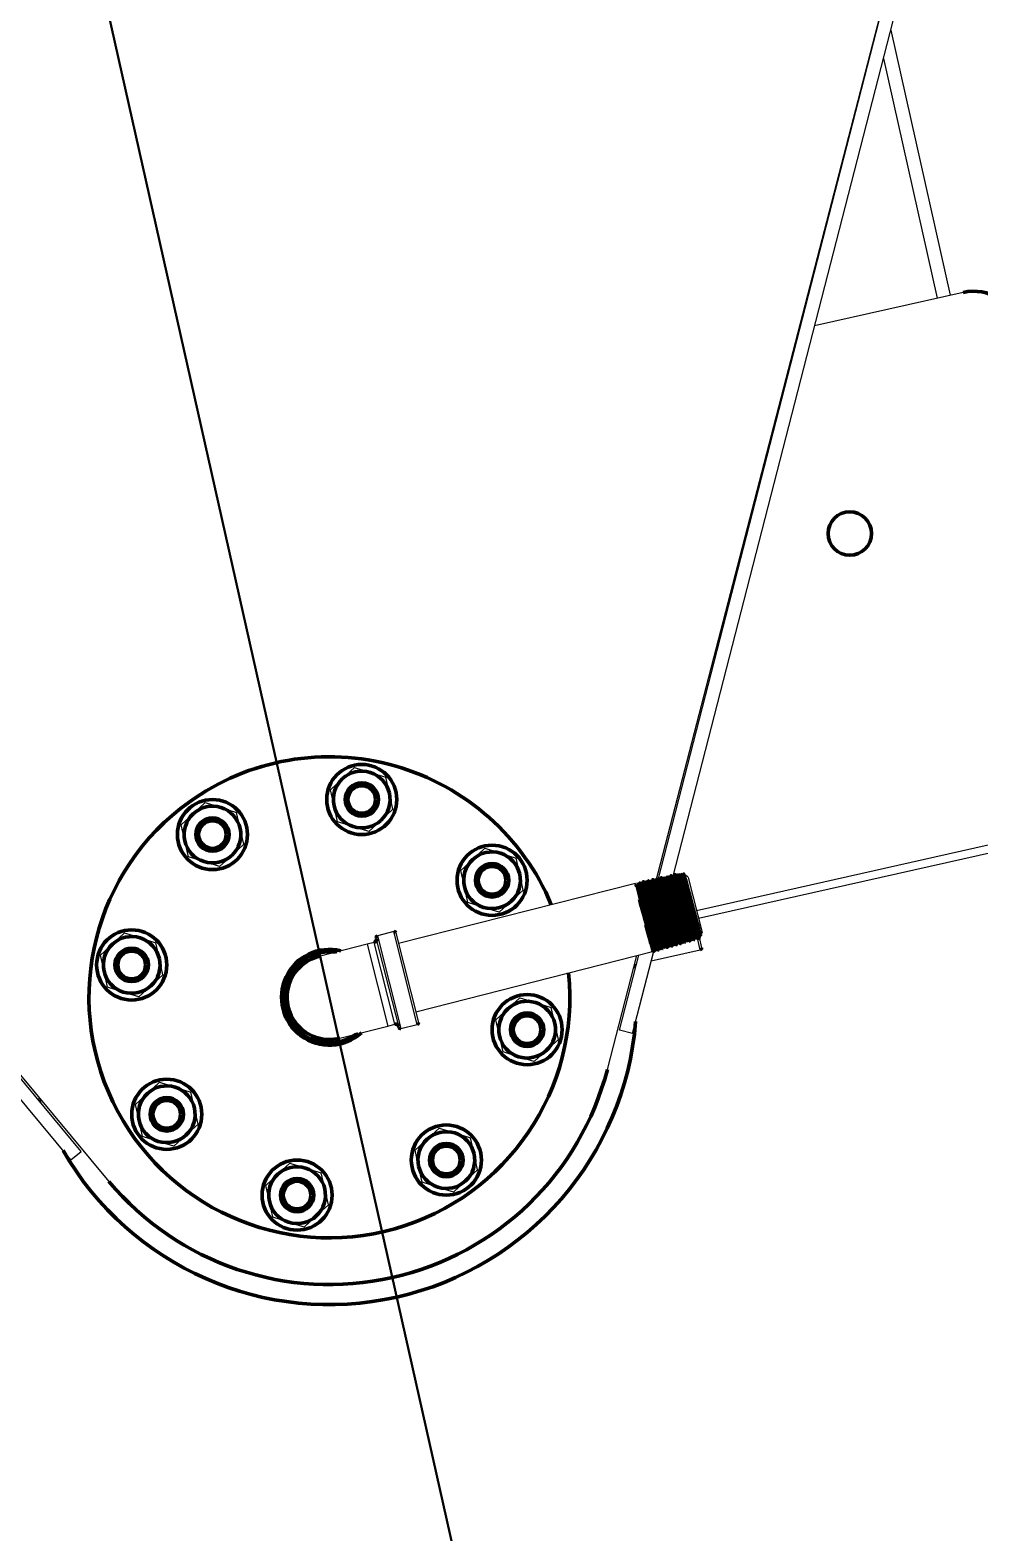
# Model space of a CAD drawing. Header units: inches. Extents: x 0 to 4731, y 0 to 1632.
# Drawn here: x 370.23 to 387.99, y 887.77 to 915.87 of the extents above; entities that cross this region are included whole.
import ezdxf

# ---------------------------------------------------------------- set-up
doc = ezdxf.new("R2010")
doc.units = ezdxf.units.IN
doc.header["$LTSCALE"] = 48
doc.header["$MEASUREMENT"] = 0
doc.linetypes.add('CENTER', pattern=[2, 1.25, -0.25, 0.25, -0.25])
for name, color, linetype, lineweight in [('AM_0', 7, 'Continuous', 50), ('AM_7', 142, 'CENTER', 25), ('Equipment-AM_5', 92, 'Continuous', 25), ('Process-AM_7', 142, 'CENTER', 25)]:
    doc.layers.add(name, color=color, linetype=linetype, lineweight=lineweight)
doc.styles.get("Standard").update_dxf_attribs({"font": 'ROMANS.SHX', "width": 0.7})
doc.dimstyles.new('METSOPOWER_ANSI$2', dxfattribs={"dimtxt": 0.12, "dimasz": 0.12, "dimexe": 0.1, "dimexo": 0.05, "dimgap": 0.06, "dimtad": 1, "dimzin": 12, "dimdsep": 46, "dimlunit": 3, "dimtxsty": 'Standard', "dimcen": 0, "dimclrd": 256, "dimclre": 256, "dimclrt": 140, "dimadec": 0, "dimazin": 2, "dimtp": 0.1, "dimtm": 0.1, "dimtfac": 0.71, "dimtmove": 0, "dimatfit": 3, "dimfxl": 1, "dimtzin": 7, "dimlwd": -1, "dimlwe": -1, "dimarcsym": 1})

# ---------------------------------------------------------------- blocks, each defined once
blk = doc.blocks.new('*D607')
at = {"layer": 'Defpoints', "color": 0, "transparency": 16777216}
for p in [(344.104, 1497.026), (370.467, 921.643), (344.104, 902.08), (381.347, 873.235), (358.464, 844.435)]:
    blk.add_point(p, dxfattribs=at)
at = {"layer": 'Equipment-AM_5', "linetype": 'ByBlock', "transparency": 16777216}
for p, q in [((344.104, 899.68), (344.104, 839.106)), ((381.873, 870.893), (387.924, 843.97))]:
    blk.add_line(p, q, dxfattribs=at)
blk.add_arc((344.104, 1038.938), 195.032, 271.69221, 280.97482, dxfattribs=at)
at = {"layer": 'Equipment-AM_5', "transparency": 16777216}
for points in [[(381.037, 848.413), (381.431, 846.533), (386.872, 848.653)], [(349.878, 843.031), (349.849, 844.951), (344.104, 843.906)]]:
    blk.add_solid(points, dxfattribs=at)
at = {"layer": 'Equipment-AM_5', "color": 140, "transparency": 16777216, "insert": (364.984, 850.821), "char_height": 5.76, "attachment_point": 5, "rotation": 6.3335, "bg_fill": 3, "box_fill_scale": 1.25, "bg_fill_color": 256, "bg_fill_true_color": 13158600, "bg_fill_transparency": 0}
blk.add_mtext('12.7°', dxfattribs=at)

msp = doc.modelspace()

# ---------------------------------------------------------------- linework, layer by layer
at = {"layer": 'AM_0', "lineweight": 18}
for p, q in [((381.945269, 899.930346), (387.261864, 920.452018)), ((381.990042, 899.968571), (387.22639, 920.314185)), ((382.258943, 900.010354), (387.4685, 920.251874)), ((386.339219, 915.864097), (387.454244, 910.90303)), ((386.202434, 915.332624), (387.210329, 910.848209)), ((355.7968, 913.380083), (371.706785, 894.323903)), ((370.995037, 894.726405), (355.695677, 913.110769)), ((371.1872, 894.886322), (355.88784, 913.270686)), ((387.698159, 910.957851), (384.915538, 910.332443)), ((384.641541, 910.270861), (384.623137, 910.266724)), ((376.077988, 901.860016), (376.303412, 902.067791)), ((376.303412, 902.067791), (376.596064, 901.976456)), ((375.852563, 901.65224), (376.077988, 901.860016)), ((376.596064, 901.976456), (376.888715, 901.88512)), ((376.955942, 901.586009), (376.888715, 901.88512)), ((375.91979, 901.353129), (375.852563, 901.65224)), ((377.023169, 901.286898), (376.955942, 901.586009)), ((373.058437, 900.996131), (373.283861, 901.203907)), ((373.283861, 901.203907), (373.509286, 901.411683)), ((373.509286, 901.411683), (373.801937, 901.320347)), ((373.801937, 901.320347), (374.094589, 901.229012)), ((374.161815, 900.9299), (374.094589, 901.229012)), ((375.987017, 901.054017), (375.91979, 901.353129)), ((377.023169, 901.286898), (376.797744, 901.079122)), ((382.704133, 899.393778), (390.785826, 901.21018)), ((373.125663, 900.69702), (373.058437, 900.996131)), ((374.229042, 900.630789), (374.161815, 900.9299)), ((376.279668, 900.962682), (375.987017, 901.054017)), ((376.572319, 900.871346), (376.279668, 900.962682)), ((376.797744, 901.079122), (376.572319, 900.871346)), ((390.820359, 901.056533), (382.742817, 899.241064)), ((373.19289, 900.397909), (373.125663, 900.69702)), ((374.229042, 900.630789), (374.003618, 900.423013)), ((373.485542, 900.306573), (373.19289, 900.397909)), ((374.003618, 900.423013), (373.778193, 900.215237)), ((378.517673, 900.348209), (378.743097, 900.555984)), ((378.743097, 900.555984), (379.035748, 900.464649)), ((379.035748, 900.464649), (379.3284, 900.373313)), ((379.395627, 900.074202), (379.3284, 900.373313)), ((373.778193, 900.215237), (373.485542, 900.306573)), ((378.292248, 900.140433), (378.517673, 900.348209)), ((378.359475, 899.841322), (378.292248, 900.140433)), ((379.462853, 899.775091), (379.395627, 900.074202)), ((382.395398, 900.081912), (382.386171, 900.079878)), ((382.38655, 900.078158), (382.389122, 900.075229)), ((382.544762, 900.022932), (382.464419, 900.074252)), ((381.560828, 899.897942), (377.125418, 898.774407)), ((378.426702, 899.54221), (378.359475, 899.841322)), ((381.650936, 899.542221), (381.560828, 899.897942)), ((381.603742, 899.848554), (381.593461, 899.84595)), ((381.621324, 899.909775), (381.621258, 899.911141)), ((381.630772, 899.91336), (381.621515, 899.91132)), ((381.63112, 899.913229), (381.631028, 899.912198)), ((381.688696, 899.867264), (381.678428, 899.864663)), ((381.715722, 899.932087), (381.70651, 899.930056)), ((381.773661, 899.885992), (381.763394, 899.883391)), ((381.800719, 899.950823), (381.791459, 899.948782)), ((381.79185, 899.947011), (381.794448, 899.943982)), ((381.858607, 899.904734), (381.848349, 899.902135)), ((381.885684, 899.969552), (381.876406, 899.967507)), ((381.876702, 899.966166), (381.876841, 899.967305)), ((381.943578, 899.923459), (381.933305, 899.920856)), ((381.970604, 899.988272), (381.961392, 899.986241)), ((381.970933, 899.98816), (381.970837, 899.987213)), ((382.028534, 899.942173), (382.018274, 899.939574)), ((382.055555, 900.006998), (382.046291, 900.004956)), ((382.113497, 899.960913), (382.103235, 899.958313)), ((382.140559, 900.025736), (382.131312, 900.023698)), ((382.131816, 900.021411), (382.132801, 900.02198)), ((382.198443, 899.979648), (382.188185, 899.977049)), ((382.216025, 900.040926), (382.21597, 900.042241)), ((382.225515, 900.044464), (382.216227, 900.042416)), ((382.283412, 899.998362), (382.27315, 899.995762)), ((382.310447, 900.063186), (382.301221, 900.061152)), ((382.368368, 900.017088), (382.358116, 900.014491)), ((382.45333, 900.035833), (382.443069, 900.033234)), ((382.544762, 900.022932), (382.548126, 900.009651)), ((382.548126, 900.009651), (382.808514, 898.981712)), ((378.719353, 899.450875), (378.426702, 899.54221)), ((379.237429, 899.567315), (379.012004, 899.359539)), ((379.462853, 899.775091), (379.237429, 899.567315)), ((381.650936, 899.542221), (381.758515, 899.117528)), ((379.012004, 899.359539), (378.719353, 899.450875)), ((371.772054, 898.764222), (371.997479, 898.971998)), ((371.997479, 898.971998), (372.29013, 898.880662)), ((377.037894, 898.997753), (376.732539, 898.920403)), ((377.477683, 897.261589), (377.037894, 898.997753)), ((377.074342, 898.976038), (377.499398, 897.298037)), ((381.883733, 898.623204), (381.758515, 899.117528)), ((382.782138, 898.934133), (382.808514, 898.981712)), ((371.54663, 898.556446), (371.772054, 898.764222)), ((372.29013, 898.880662), (372.582782, 898.789327)), ((372.650008, 898.490215), (372.582782, 898.789327)), ((376.539294, 898.763136), (375.638685, 898.535002)), ((376.671077, 898.796518), (376.539294, 898.763136)), ((376.539294, 898.763136), (376.927516, 897.230542)), ((377.0593, 897.263924), (376.671077, 898.796518)), ((377.135879, 897.205954), (376.710824, 898.883955)), ((376.732539, 898.920403), (376.952433, 898.052321)), ((381.929228, 898.696391), (381.939494, 898.698992)), ((382.012855, 898.720381), (382.023123, 898.722982)), ((382.064464, 898.684372), (382.068814, 898.676575)), ((382.068895, 898.676291), (382.078053, 898.678917)), ((382.096489, 898.744349), (382.106756, 898.746949)), ((382.152587, 898.700286), (382.161632, 898.70288)), ((382.161966, 898.703301), (382.162742, 898.706043)), ((382.18012, 898.768316), (382.190386, 898.770916)), ((382.235862, 898.724284), (382.235914, 898.725152)), ((382.236172, 898.724251), (382.245298, 898.726867)), ((382.245599, 898.727317), (382.246375, 898.730058)), ((382.263742, 898.792308), (382.274004, 898.794907)), ((382.317129, 898.752055), (382.31927, 898.750212)), ((382.319836, 898.748238), (382.328951, 898.750851)), ((382.329262, 898.751391), (382.330038, 898.754132)), ((382.347373, 898.816287), (382.357639, 898.818887)), ((382.403456, 898.772212), (382.412567, 898.774824)), ((382.41291, 898.77541), (382.413686, 898.778151)), ((382.431005, 898.840248), (382.441272, 898.842848)), ((382.487074, 898.796186), (382.49615, 898.798788)), ((382.496504, 898.799283), (382.49728, 898.802024)), ((382.514639, 898.864232), (382.524891, 898.866829)), ((382.569393, 898.821321), (382.570111, 898.822325)), ((382.570729, 898.82017), (382.579815, 898.822775)), ((382.598259, 898.88822), (382.60852, 898.890819)), ((382.649933, 898.851958), (382.654221, 898.844406)), ((382.6543, 898.844131), (382.663464, 898.846758)), ((382.681895, 898.912188), (382.692153, 898.914787)), ((382.775893, 898.656325), (382.72637, 898.876667)), ((382.73799, 898.868125), (382.747033, 898.870718)), ((382.754414, 898.894402), (382.79953, 898.693667)), ((382.765518, 898.936154), (382.776055, 898.938823)), ((371.613857, 898.257335), (371.54663, 898.556446)), ((372.717235, 898.191104), (372.650008, 898.490215)), ((377.448322, 897.499668), (381.883733, 898.623204)), ((381.036016, 896.420696), (381.587162, 898.548079)), ((381.264976, 897.151354), (381.627051, 898.558184)), ((381.507086, 897.089042), (381.903383, 898.628838)), ((381.543442, 898.379325), (381.583325, 898.388289)), ((381.857322, 898.449871), (382.775893, 898.656325)), ((381.90167, 898.628347), (381.910789, 898.630961)), ((381.983976, 898.653524), (381.98469, 898.65455)), ((381.985326, 898.652331), (381.994431, 898.654942)), ((371.681083, 897.958224), (371.613857, 898.257335)), ((372.717235, 898.191104), (372.491811, 897.983328)), ((381.558832, 898.29312), (381.550121, 898.380826)), ((371.973735, 897.866888), (371.681083, 897.958224)), ((372.266386, 897.775553), (371.973735, 897.866888)), ((372.491811, 897.983328), (372.266386, 897.775553)), ((376.952433, 898.052321), (377.172327, 897.184239)), ((378.948357, 897.346306), (379.173781, 897.554082)), ((379.173781, 897.554082), (379.399206, 897.761858)), ((379.399206, 897.761858), (379.691857, 897.670522)), ((379.691857, 897.670522), (379.984509, 897.579187)), ((380.051735, 897.280076), (379.984509, 897.579187)), ((376.927516, 897.230542), (377.0593, 897.263924)), ((377.172327, 897.184239), (377.477683, 897.261589)), ((379.015583, 897.047195), (378.948357, 897.346306)), ((380.118962, 896.980964), (380.051735, 897.280076)), ((376.026907, 897.002408), (376.927516, 897.230542)), ((379.08281, 896.748084), (379.015583, 897.047195)), ((380.118962, 896.980964), (379.893538, 896.773188)), ((381.507086, 897.089042), (381.264976, 897.151354)), ((379.375462, 896.656748), (379.08281, 896.748084)), ((379.893538, 896.773188), (379.668113, 896.565413)), ((379.668113, 896.565413), (379.375462, 896.656748)), ((372.428163, 895.970096), (372.653588, 896.177871)), ((372.653588, 896.177871), (372.946239, 896.086536)), ((370.370187, 895.868079), (370.410071, 895.877043)), ((370.403392, 895.875542), (370.433047, 895.792543)), ((372.202738, 895.76232), (372.428163, 895.970096)), ((372.946239, 896.086536), (373.23889, 895.9952)), ((373.306117, 895.696089), (373.23889, 895.9952)), ((372.269965, 895.463208), (372.202738, 895.76232)), ((373.373344, 895.396978), (373.306117, 895.696089)), ((372.337192, 895.164097), (372.269965, 895.463208)), ((373.373344, 895.396978), (373.147919, 895.189202)), ((377.661974, 895.114397), (377.887399, 895.322173)), ((377.887399, 895.322173), (378.18005, 895.230838)), ((372.629843, 895.072762), (372.337192, 895.164097)), ((372.922495, 894.981426), (372.629843, 895.072762)), ((373.147919, 895.189202), (372.922495, 894.981426)), ((377.43655, 894.906622), (377.661974, 895.114397)), ((378.18005, 895.230838), (378.472702, 895.139502)), ((378.539928, 894.840391), (378.472702, 895.139502)), ((370.995037, 894.726405), (371.1872, 894.886322)), ((377.503777, 894.60751), (377.43655, 894.906622)), ((378.607155, 894.541279), (378.539928, 894.840391)), ((374.642423, 894.250513), (374.867848, 894.458289)), ((374.867848, 894.458289), (375.093272, 894.666064)), ((375.093272, 894.666064), (375.385924, 894.574729)), ((375.385924, 894.574729), (375.678575, 894.483393)), ((375.745802, 894.184282), (375.678575, 894.483393)), ((377.571003, 894.308399), (377.503777, 894.60751)), ((378.607155, 894.541279), (378.381731, 894.333504)), ((374.70965, 893.951402), (374.642423, 894.250513)), ((375.813029, 893.885171), (375.745802, 894.184282)), ((377.863655, 894.217064), (377.571003, 894.308399)), ((378.156306, 894.125728), (377.863655, 894.217064)), ((378.381731, 894.333504), (378.156306, 894.125728)), ((374.776877, 893.65229), (374.70965, 893.951402)), ((375.069528, 893.560955), (374.776877, 893.65229)), ((375.587604, 893.677395), (375.36218, 893.469619)), ((375.813029, 893.885171), (375.587604, 893.677395)), ((375.36218, 893.469619), (375.069528, 893.560955))]:
    msp.add_line(p, q, dxfattribs=at)
at = {"layer": 'AM_0', "flags": 128}
for points in [[(382.385708, 900.079243), (382.376817, 900.047834), (382.368093, 900.017018)], [(382.389122, 900.075229), (382.397095, 900.05344), (382.409424, 900.014449)], [(382.746973, 898.870707), (382.746394, 898.871038), (382.742193, 898.879723), (382.724863, 898.932307), (382.709383, 898.984054), (382.689844, 899.051544), (382.667822, 899.129111), (382.642621, 899.218956), (382.616285, 899.313544), (382.588003, 899.415561), (382.56007, 899.516449), (382.531635, 899.619072), (382.505003, 899.714821), (382.479364, 899.806413), (382.456784, 899.88616), (382.436575, 899.956321), (382.420344, 900.011001), (382.407588, 900.051745), (382.399286, 900.075116), (382.396523, 900.079578)], [(382.443404, 900.032889), (382.420636, 900.056275), (382.397866, 900.079662)], [(382.39897, 900.075598), (382.403849, 900.066329), (382.420167, 900.016041), (382.445095, 899.931765), (382.477286, 899.818817), (382.514927, 899.684351), (382.555875, 899.536833), (382.59778, 899.385534), (382.63823, 899.239982), (382.674906, 899.109325), (382.705732, 899.001767), (382.728413, 898.925938), (382.742823, 898.882763), (382.748317, 898.874787), (382.748317, 898.874787)], [(382.463644, 900.073184), (382.461808, 900.066696), (382.452916, 900.035289)], [(382.781658, 898.934601), (382.781729, 898.934094), (382.779633, 898.936348), (382.773664, 898.954015), (382.763632, 898.987591), (382.750253, 899.034518), (382.733164, 899.095949), (382.713637, 899.167149), (382.69117, 899.249806), (382.667463, 899.337512), (382.641919, 899.432311), (382.61649, 899.52682), (382.590541, 899.623214), (382.566067, 899.713956), (382.542458, 899.801107), (382.521539, 899.87782), (382.502782, 899.945812), (382.487646, 899.999699), (382.475736, 900.040659), (382.467985, 900.065395), (382.464167, 900.074403), (382.464245, 900.073014)], [(381.593941, 899.845457), (381.571174, 899.868841), (381.568564, 899.871522)], [(381.594728, 899.842331), (381.598619, 899.835493), (381.611485, 899.797264), (381.630997, 899.732799), (381.656341, 899.645309), (381.6864, 899.539208), (381.719839, 899.41976), (381.755151, 899.29292), (381.790735, 899.165007), (381.824979, 899.042382), (381.856336, 898.931156), (381.88341, 898.836838), (381.905002, 898.764161), (381.920197, 898.716735), (381.928401, 898.696908), (381.928608, 898.698841)], [(381.621085, 899.910723), (381.612196, 899.879315), (381.603468, 899.848485)], [(381.604142, 899.846972), (381.609156, 899.838162), (381.622022, 899.799933), (381.641534, 899.735469), (381.666878, 899.647978), (381.696936, 899.541877), (381.730376, 899.422429), (381.765688, 899.295589), (381.801272, 899.167676), (381.835516, 899.045051), (381.866873, 898.933825), (381.893946, 898.839507), (381.915538, 898.76683), (381.930734, 898.719404), (381.938938, 898.699577), (381.938966, 898.699836)], [(381.62172, 899.910391), (381.625426, 899.904372), (381.634276, 899.879115)], [(381.993809, 898.65711), (381.992776, 898.656661), (381.985967, 898.673899), (381.974992, 898.707848), (381.959477, 898.759464), (381.940648, 898.824412), (381.917913, 898.904535), (381.893098, 898.993109), (381.865446, 899.092651), (381.837189, 899.194809), (381.807476, 899.302488), (381.778709, 899.406652), (381.750028, 899.510264), (381.723744, 899.604625), (381.699071, 899.692418), (381.677981, 899.766267), (381.659843, 899.82827), (381.646075, 899.873206), (381.636262, 899.902349), (381.631512, 899.9124)], [(381.678762, 899.86432), (381.655994, 899.887705), (381.633226, 899.911092)], [(381.634276, 899.879115), (381.647617, 899.836134), (381.665121, 899.776716)], [(381.634299, 899.907103), (381.636601, 899.904489), (381.648906, 899.868475), (381.668578, 899.803378), (381.694803, 899.71241), (381.726421, 899.600151), (381.762015, 899.472199), (381.799975, 899.334903), (381.838567, 899.195116), (381.876033, 899.059773), (381.910662, 898.935628), (381.940897, 898.828832), (381.96539, 898.744702), (381.98307, 898.687467), (381.993227, 898.659931), (381.994561, 898.662036)], [(381.679662, 899.860759), (381.68192, 899.858379), (381.693421, 899.825539), (381.71165, 899.766134), (381.735866, 899.683099), (381.765008, 899.580619), (381.797779, 899.463806), (381.832712, 899.338463), (381.868221, 899.210848), (381.9027, 899.087295), (381.934587, 898.973974), (381.96246, 898.876502), (381.985088, 898.799734), (382.001493, 898.747533), (382.011027, 898.722457), (382.011983, 898.723829)], [(381.706085, 899.929573), (381.697196, 899.898167), (381.688428, 899.867196)], [(381.689473, 899.864193), (381.692456, 899.861048), (381.703957, 899.828208), (381.722187, 899.768803), (381.746403, 899.685768), (381.775544, 899.583288), (381.808316, 899.466475), (381.843249, 899.341132), (381.878757, 899.213517), (381.913237, 899.089964), (381.945124, 898.976643), (381.972997, 898.879171), (381.995625, 898.802403), (382.01203, 898.750202), (382.021564, 898.725126), (382.022053, 898.725828)], [(381.706958, 899.92802), (381.707422, 899.929263), (381.713596, 899.914574)], [(381.713596, 899.914574), (381.724367, 899.881735), (381.739486, 899.831732)], [(382.077534, 898.680725), (382.075088, 898.68332), (382.067407, 898.704322), (382.055068, 898.743338), (382.039088, 898.797103), (382.018895, 898.867126), (381.996164, 898.947544), (381.970129, 899.040624), (381.942958, 899.138574), (381.913755, 899.24416), (381.884954, 899.348542), (381.855615, 899.454667), (381.828182, 899.553649), (381.801754, 899.64828), (381.778533, 899.730634), (381.757738, 899.803028), (381.741099, 899.859397), (381.728025, 899.901316), (381.719597, 899.925267), (381.716887, 899.929615)], [(381.763848, 899.882925), (381.741082, 899.906308), (381.718315, 899.929693)], [(381.719164, 899.926332), (381.720093, 899.92662), (381.730901, 899.896514), (381.749162, 899.836987), (381.774126, 899.750998), (381.804707, 899.642832), (381.839531, 899.517919), (381.877028, 899.382452), (381.915488, 899.243186), (381.953157, 899.107039), (381.988319, 898.980792), (382.019382, 898.870728), (382.044965, 898.782292), (382.063942, 898.719939), (382.07553, 898.686755), (382.078464, 898.684917)], [(381.739486, 899.831732), (381.758574, 899.76606), (381.781137, 899.686672)], [(381.764605, 899.879939), (381.765489, 899.880206), (381.775619, 899.852774), (381.792555, 899.798478), (381.815611, 899.720022), (381.843796, 899.621319), (381.875853, 899.507327), (381.91035, 899.383703), (381.945725, 899.256613), (381.980378, 899.132376), (382.01274, 899.01718), (382.041359, 898.916763), (382.064976, 898.836094), (382.082559, 898.77924), (382.093397, 898.749018), (382.095625, 898.747764)], [(381.791044, 899.948286), (381.782155, 899.916882), (381.773391, 899.885924)], [(381.774561, 899.882433), (381.776025, 899.882875), (381.786156, 899.855443), (381.803092, 899.801147), (381.826148, 899.722691), (381.854332, 899.623988), (381.88639, 899.509997), (381.920887, 899.386373), (381.956262, 899.259283), (381.990915, 899.135045), (382.023277, 899.019849), (382.051896, 898.919432), (382.075512, 898.838763), (382.093096, 898.781909), (382.103934, 898.751687), (382.105488, 898.750812)], [(381.794448, 899.943982), (381.80259, 899.921523), (381.81522, 899.881346)], [(382.161601, 898.702989), (382.157292, 898.710699), (382.1483, 898.7366), (382.135327, 898.778399), (382.117979, 898.837287), (382.097603, 898.90831), (382.073592, 898.993495), (382.047856, 899.085684), (382.019631, 899.187504), (381.991181, 899.290409), (381.961663, 899.397326), (381.933456, 899.499282), (381.905715, 899.599176), (381.880678, 899.688623), (381.857586, 899.770161), (381.838291, 899.836942), (381.822195, 899.890856), (381.81057, 899.927366), (381.80303, 899.947498), (381.801778, 899.948383)], [(381.848692, 899.901783), (381.825923, 899.925169), (381.803153, 899.948557)], [(381.803742, 899.946338), (381.803879, 899.947588), (381.814885, 899.918271), (381.835332, 899.851685), (381.864141, 899.752088), (381.899722, 899.625753), (381.940064, 899.480629), (381.982845, 899.325872), (382.025603, 899.171207), (382.065875, 899.026355), (382.10135, 898.900444), (382.130024, 898.801377), (382.150323, 898.735378), (382.16118, 898.706649), (382.161553, 898.710728)], [(381.81522, 899.881346), (381.832033, 899.824655), (381.852601, 899.75314)], [(381.848977, 899.898494), (381.849327, 899.900969), (381.859668, 899.874276), (381.878626, 899.813566), (381.905216, 899.722728), (381.937987, 899.607491), (381.975101, 899.475108), (382.014441, 899.333937), (382.053758, 899.192856), (382.090806, 899.060734), (382.123473, 898.945902), (382.149935, 898.855573), (382.168751, 898.795424), (382.178951, 898.76929), (382.179249, 898.771753)], [(381.875944, 899.966832), (381.867055, 899.935428), (381.858347, 899.904668)], [(381.859513, 899.901159), (381.859863, 899.903638), (381.870205, 899.876945), (381.889163, 899.816235), (381.915753, 899.725397), (381.948524, 899.61016), (381.985638, 899.477777), (382.024977, 899.336606), (382.064295, 899.195525), (382.101342, 899.063403), (382.13401, 898.948571), (382.160471, 898.858242), (382.179288, 898.798093), (382.189488, 898.771959), (382.189617, 898.773024)], [(381.876841, 899.967305), (381.882319, 899.955363), (381.892381, 899.925324)], [(382.24487, 898.728358), (382.244645, 898.727148), (382.239044, 898.739609), (382.229259, 898.768871), (382.21494, 898.815756), (382.197222, 898.876327), (382.175536, 898.952299), (382.151629, 899.037298), (382.12476, 899.133738), (382.097105, 899.233527), (382.067822, 899.339503), (382.039284, 899.442772), (382.010629, 899.546272), (381.984174, 899.641314), (381.959122, 899.7306), (381.937481, 899.806629), (381.918599, 899.871561), (381.903963, 899.919932), (381.893126, 899.95311), (381.886896, 899.968292), (381.886411, 899.967655)], [(381.933747, 899.920402), (381.910981, 899.943785), (381.888215, 899.96717)], [(381.888465, 899.965867), (381.888506, 899.966809), (381.898909, 899.93987), (381.918762, 899.875629), (381.947024, 899.778189), (381.982132, 899.653726), (382.022102, 899.510067), (382.064645, 899.356251), (382.107306, 899.201968), (382.147632, 899.056905), (382.183311, 898.930189), (382.212317, 898.82981), (382.233058, 898.762064), (382.244451, 898.73122), (382.24515, 898.73489)], [(381.892381, 899.925324), (381.906798, 899.878093), (381.925212, 899.815081)], [(381.925212, 899.815081), (381.947149, 899.738165), (381.972029, 899.64963)], [(381.933801, 899.917794), (381.933965, 899.920144), (381.943754, 899.895631), (381.962164, 899.837085), (381.988246, 899.748252), (382.020573, 899.634769), (382.057334, 899.503776), (382.096442, 899.36352), (382.135657, 899.222844), (382.17274, 899.090583), (382.205582, 898.975064), (382.232337, 898.883575), (382.251551, 898.821857), (382.262237, 898.793804), (382.26277, 898.796145)], [(381.960898, 899.98556), (381.952008, 899.954152), (381.943299, 899.923388)], [(381.944338, 899.920458), (381.944502, 899.922813), (381.954291, 899.8983), (381.972701, 899.839754), (381.998783, 899.750921), (382.031109, 899.637438), (382.067871, 899.506445), (382.106979, 899.36619), (382.146194, 899.225513), (382.183277, 899.093252), (382.216119, 898.977733), (382.242874, 898.886244), (382.262087, 898.824526), (382.272773, 898.796473), (382.273045, 898.797663)], [(381.961881, 899.98402), (381.963574, 899.983182), (381.971014, 899.963491)], [(381.971014, 899.963491), (381.982938, 899.926102), (381.999061, 899.872136)], [(382.328305, 898.753106), (382.327265, 898.752593), (382.32076, 898.768945), (382.309637, 898.803165), (382.294806, 898.852391), (382.275732, 898.917998), (382.253993, 898.994497), (382.228855, 899.084042), (382.202406, 899.179136), (382.173775, 899.282465), (382.145347, 899.385377), (382.116191, 899.490778), (382.088737, 899.589843), (382.062083, 899.685366), (382.03845, 899.769346), (382.017046, 899.844148), (381.99965, 899.903504), (381.98565, 899.949075), (381.976206, 899.977038), (381.971333, 899.987317)], [(382.018659, 899.939179), (381.99589, 899.962565), (381.97312, 899.985952)], [(381.973163, 899.985907), (381.982976, 899.961301), (382.002232, 899.899417), (382.029942, 899.804157), (382.064575, 899.681569), (382.10417, 899.539391), (382.146465, 899.386554), (382.189022, 899.232681), (382.22939, 899.087451), (382.26526, 898.95998), (382.294596, 898.858303), (382.315772, 898.788836), (382.327686, 898.755934), (382.328809, 898.758983)], [(381.999061, 899.872136), (382.018976, 899.803202), (382.042162, 899.721351)], [(382.01859, 899.937169), (382.018632, 899.939206), (382.02788, 899.91683), (382.045739, 899.860458), (382.071308, 899.77365), (382.10319, 899.661923), (382.139596, 899.532333), (382.178463, 899.393028), (382.217569, 899.252782), (382.254677, 899.120423), (382.287681, 899.004263), (382.314727, 898.911626), (382.334331, 898.848365), (382.34549, 898.818447), (382.346322, 898.820439)], [(382.045895, 900.004401), (382.037005, 899.972993), (382.02826, 899.942104)], [(382.029127, 899.939832), (382.029169, 899.941875), (382.038416, 899.919499), (382.056276, 899.863127), (382.081845, 899.776319), (382.113727, 899.664592), (382.150133, 899.535002), (382.189, 899.395697), (382.228106, 899.255451), (382.265213, 899.123092), (382.298218, 899.006932), (382.325264, 898.914295), (382.344868, 898.851034), (382.356026, 898.821116), (382.356452, 898.822135)], [(382.046321, 900.002712), (382.046358, 900.004961), (382.051149, 899.99573)], [(382.051149, 899.99573), (382.060508, 899.968467), (382.074226, 899.923997)], [(382.412085, 898.776505), (382.409742, 898.77889), (382.401962, 898.800009), (382.39016, 898.83718), (382.373979, 898.891463), (382.354666, 898.95829), (382.331646, 899.039566), (382.306743, 899.128462), (382.27922, 899.227513), (382.251281, 899.3284), (382.222098, 899.433999), (382.194019, 899.535442), (382.166209, 899.635618), (382.140904, 899.726114), (382.117345, 899.809502), (382.097417, 899.878778), (382.080509, 899.935902), (382.067955, 899.976071), (382.05935, 900.000413), (382.056688, 900.004697)], [(382.103623, 899.957915), (382.080857, 899.981298), (382.05809, 900.004682)], [(382.058446, 900.00345), (382.067078, 899.982594), (382.085745, 899.923033), (382.112897, 899.829978), (382.147048, 899.70929), (382.186265, 899.568604), (382.228304, 899.416777), (382.270749, 899.263349), (382.311152, 899.11798), (382.3472, 898.989807), (382.376853, 898.886875), (382.398465, 898.815692), (382.410894, 898.780757), (382.412497, 898.782845)], [(382.074226, 899.923997), (382.091965, 899.863648), (382.113271, 899.78922)], [(382.103326, 899.95816), (382.112037, 899.937903), (382.129354, 899.883672), (382.154405, 899.798909), (382.185837, 899.688959), (382.221885, 899.560783), (382.260504, 899.422456), (382.299493, 899.282673), (382.336619, 899.150242), (382.369773, 899.033489), (382.397099, 898.939747), (382.417093, 898.874947), (382.428718, 898.843189), (382.429903, 898.844603)], [(382.130878, 900.02321), (382.121988, 899.991804), (382.113223, 899.960843)], [(382.113271, 899.78922), (382.137584, 899.702924), (382.164254, 899.60732)], [(382.113886, 899.959375), (382.113863, 899.96083), (382.122574, 899.940572), (382.139891, 899.886341), (382.164942, 899.801578), (382.196374, 899.691628), (382.232422, 899.563452), (382.271041, 899.425125), (382.31003, 899.285342), (382.347156, 899.152911), (382.38031, 899.036158), (382.407636, 898.942416), (382.42763, 898.877616), (382.439254, 898.845858), (382.439958, 898.846698)], [(382.132801, 900.02198), (382.139548, 900.005028), (382.15077, 899.970408)], [(382.496067, 898.799077), (382.491801, 898.806586), (382.483192, 898.831209), (382.470067, 898.873375), (382.453467, 898.929541), (382.432847, 899.001298), (382.409872, 899.082624), (382.383821, 899.175829), (382.356807, 899.273092), (382.328002, 899.377178), (382.299742, 899.479353), (382.27117, 899.582522), (382.244599, 899.678026), (382.219225, 899.768577), (382.197087, 899.846573), (382.177515, 899.914225), (382.162057, 899.965844), (382.150239, 900.002892), (382.142955, 900.022239), (382.141702, 900.023156)], [(382.1886, 899.976623), (382.16583, 900.00001), (382.143059, 900.0234)], [(382.143604, 900.021346), (382.151212, 900.003758), (382.169295, 899.946504), (382.195893, 899.855636), (382.229555, 899.73688), (382.268387, 899.597712), (382.310165, 899.446917), (382.352487, 899.293974), (382.392918, 899.148496), (382.429136, 899.01965), (382.459092, 898.915522), (382.48113, 898.842656), (382.494074, 898.805686), (382.496148, 898.806498)], [(382.15077, 899.970408), (382.166205, 899.919161), (382.185463, 899.852816)], [(382.185463, 899.852816), (382.208046, 899.773348), (382.233356, 899.683116)], [(382.189071, 899.974726), (382.196225, 899.958855), (382.213004, 899.906749), (382.237541, 899.824015), (382.268515, 899.715871), (382.3042, 899.58913), (382.342567, 899.451801), (382.381428, 899.312518), (382.418565, 899.180042), (382.451863, 899.062724), (382.479455, 898.967931), (382.499831, 898.901626), (382.511921, 898.868027), (382.513524, 898.868639)], [(382.215796, 900.041839), (382.206907, 900.010435), (382.198172, 899.979579)], [(382.198621, 899.978944), (382.19859, 899.979654), (382.206762, 899.961524), (382.223541, 899.909418), (382.248078, 899.826684), (382.279052, 899.71854), (382.314736, 899.5918), (382.353103, 899.45447), (382.391965, 899.315187), (382.429102, 899.182711), (382.4624, 899.065393), (382.489992, 898.970601), (382.510367, 898.904295), (382.522458, 898.870696), (382.523551, 898.871114)], [(382.216426, 900.041514), (382.220084, 900.035683), (382.228746, 900.011171)], [(382.579369, 898.82433), (382.579137, 898.823071), (382.57379, 898.834847), (382.563873, 898.864312), (382.550191, 898.908998), (382.532245, 898.970155), (382.511516, 899.042663), (382.487301, 899.128564), (382.46161, 899.220667), (382.433594, 899.32157), (382.405584, 899.422827), (382.376665, 899.527296), (382.349244, 899.626229), (382.322422, 899.722417), (382.298432, 899.807805), (382.276473, 899.884797), (382.258371, 899.946941), (382.243493, 899.995979), (382.233072, 900.027798), (382.226696, 900.043274), (382.226221, 900.042703)], [(382.273505, 899.995397), (382.250738, 900.018781), (382.227971, 900.042166)], [(382.228595, 900.039655), (382.235385, 900.024771), (382.252879, 899.969841), (382.278925, 899.881149), (382.312098, 899.764324), (382.350537, 899.626711), (382.392047, 899.476974), (382.434237, 899.324549), (382.474684, 899.179008), (382.511067, 899.04951), (382.541319, 898.944216), (382.563767, 898.869729), (382.577222, 898.830745), (382.579843, 898.830084)], [(382.228746, 900.011171), (382.241768, 899.969447), (382.258833, 899.911763)], [(382.258833, 899.911763), (382.279505, 899.839837), (382.303244, 899.755806)], [(382.274121, 899.992933), (382.280449, 899.979668), (382.296686, 899.929701), (382.320712, 899.848984), (382.351229, 899.742643), (382.386541, 899.617373), (382.424649, 899.481063), (382.463377, 899.342311), (382.500515, 899.209833), (382.53395, 899.09197), (382.561801, 898.996156), (382.582544, 898.928402), (382.595095, 898.892983), (382.597163, 898.892549)], [(382.300725, 900.060437), (382.291834, 900.02903), (382.283132, 899.998291)], [(382.28349, 899.998051), (382.290985, 899.982337), (382.307222, 899.93237), (382.331249, 899.851653), (382.361766, 899.745312), (382.397078, 899.620042), (382.435186, 899.483732), (382.473913, 899.34498), (382.511051, 899.212502), (382.544487, 899.094639), (382.572338, 898.998825), (382.59308, 898.931071), (382.605632, 898.895652), (382.607143, 898.895335)], [(382.301656, 900.059175), (382.302128, 900.060387), (382.30819, 900.04614)], [(382.30819, 900.04614), (382.318716, 900.014269), (382.333463, 899.965733)], [(382.662865, 898.848848), (382.661883, 898.848303), (382.655298, 898.864707), (382.644661, 898.897279), (382.629648, 898.94695), (382.611409, 899.009536), (382.589401, 899.086822), (382.565359, 899.172313), (382.538576, 899.268447), (382.511189, 899.36715), (382.482391, 899.471233), (382.454493, 899.571959), (382.426669, 899.672193), (382.401152, 899.76352), (382.377182, 899.848535), (382.356674, 899.920096), (382.339005, 899.980233), (382.325567, 900.023886), (382.315936, 900.052285), (382.310836, 900.06303), (382.310714, 900.061975)], [(382.358561, 900.014034), (382.33579, 900.037421), (382.31302, 900.060809)], [(382.313759, 900.057629), (382.3196, 900.045618), (382.336502, 899.993026), (382.361992, 899.90653), (382.394676, 899.791633), (382.432717, 899.655589), (382.47395, 899.506948), (382.516002, 899.355068), (382.556454, 899.209508), (382.59299, 899.079404), (382.623534, 898.972958), (382.646385, 898.89688), (382.660335, 898.855941), (382.663656, 898.853522)], [(382.333463, 899.965733), (382.352064, 899.901983), (382.374039, 899.824917)], [(382.359382, 900.010769), (382.36471, 900.000329), (382.380403, 899.952512), (382.403914, 899.873827), (382.433975, 899.769287), (382.468912, 899.645498), (382.506753, 899.510244), (382.54534, 899.372047), (382.582468, 899.239607), (382.616031, 899.121242), (382.644137, 899.024419), (382.665239, 898.955246), (382.678238, 898.918062), (382.680842, 898.91635)], [(382.368674, 900.015877), (382.375247, 900.002998), (382.39094, 899.955181), (382.414451, 899.876496), (382.444512, 899.771956), (382.479449, 899.648167), (382.51729, 899.512913), (382.555877, 899.374716), (382.593005, 899.242276), (382.626568, 899.123911), (382.654674, 899.027088), (382.675776, 898.957915), (382.688775, 898.920731), (382.690624, 898.919515)], [(382.374039, 899.824917), (382.398807, 899.736823), (382.425706, 899.640315)], [(382.409424, 900.014449), (382.425815, 899.959427), (382.445851, 899.890013)], [(382.444296, 900.029348), (382.449004, 900.020865), (382.46416, 899.975164), (382.487151, 899.898534), (382.516752, 899.795812), (382.551312, 899.673511), (382.588879, 899.539337), (382.627317, 899.401726), (382.664429, 899.269351), (382.698107, 899.150533), (382.726459, 899.05274), (382.747918, 898.982155), (382.761357, 898.943236), (382.764531, 898.940055)], [(382.445851, 899.890013), (382.469009, 899.808273), (382.494675, 899.716633)], [(382.453843, 900.0338), (382.459541, 900.023534), (382.474697, 899.977833), (382.497688, 899.901203), (382.527288, 899.798481), (382.561848, 899.676181), (382.599416, 899.542006), (382.637854, 899.404395), (382.674966, 899.27202), (382.708643, 899.153203), (382.736995, 899.055409), (382.758455, 898.984824), (382.771893, 898.945905), (382.775066, 898.942726)], [(381.636959, 899.597398), (381.678395, 899.448479), (381.723001, 899.287043), (381.761661, 899.146985), (381.798857, 899.012709), (381.832893, 898.890906), (381.862243, 898.787603), (381.885593, 898.707983), (381.901944, 898.655998), (381.910643, 898.634218), (381.910928, 898.637849)], [(381.910309, 898.632637), (381.910062, 898.631323), (381.904525, 898.643761), (381.894307, 898.674503), (381.880157, 898.720948), (381.861646, 898.784423), (381.840222, 898.859589), (381.815244, 898.948589), (381.792008, 899.032053), (381.766973, 899.122465), (381.741713, 899.213967), (381.71561, 899.308556), (381.686906, 899.412551), (381.658451, 899.51519), (381.650936, 899.542221)], [(381.665121, 899.776716), (381.68634, 899.702631), (381.710717, 899.616082)], [(381.710717, 899.616082), (381.737601, 899.519635), (381.766267, 899.41615)], [(381.781137, 899.686672), (381.806577, 899.595926), (381.834211, 899.496514)], [(381.852601, 899.75314), (381.876386, 899.668928), (381.902754, 899.574518)], [(381.902754, 899.574518), (381.931023, 899.47266), (381.960349, 899.366515)], [(381.972029, 899.64963), (381.999186, 899.552101), (382.02789, 899.44847)], [(382.042162, 899.721351), (382.068005, 899.629013), (382.095811, 899.528926)], [(382.095811, 899.528926), (382.124829, 899.424055), (382.154271, 899.317507)], [(382.164254, 899.60732), (382.192587, 899.505212), (382.221748, 899.399715)], [(382.233356, 899.683116), (382.260714, 899.584797), (382.289383, 899.481304)], [(382.303244, 899.755806), (382.329417, 899.662165), (382.357321, 899.561691)], [(382.357321, 899.561691), (382.386202, 899.45736), (382.415277, 899.352262)], [(382.425706, 899.640315), (382.45403, 899.538239), (382.482959, 899.433662)], [(382.494675, 899.716633), (382.522161, 899.61781), (382.550725, 899.514732)], [(382.550725, 899.514732), (382.579592, 899.410453), (382.607982, 899.30806)], [(381.834211, 899.496514), (381.863295, 899.391382), (381.89304, 899.283642)], [(382.02789, 899.44847), (382.057362, 899.341806), (382.086802, 899.235268)], [(382.086802, 899.235268), (382.115411, 899.132009), (382.142416, 899.035086)], [(382.154271, 899.317507), (382.18334, 899.212435), (382.211246, 899.111951)], [(382.221748, 899.399715), (382.251015, 899.293864), (382.279569, 899.190821)], [(382.289383, 899.481304), (382.318585, 899.375702), (382.34753, 899.271119)], [(382.34753, 899.271119), (382.375433, 899.170651), (382.40154, 899.077271)], [(382.415277, 899.352262), (382.443759, 899.249509), (382.470875, 899.152141)], [(382.482959, 899.433662), (382.511763, 899.329637), (382.539642, 899.229258)], [(382.539642, 899.229258), (382.565846, 899.135498), (382.589669, 899.051132)], [(382.607982, 899.30806), (382.635127, 899.210585), (382.660294, 899.120913)], [(381.882931, 898.994324), (381.908631, 898.902551), (381.931486, 898.82201)], [(382.072936, 898.960785), (382.096062, 898.87917), (382.115848, 898.810746)], [(382.142416, 899.035086), (382.167089, 898.947367), (382.188772, 898.871452)], [(382.211246, 899.111951), (382.237237, 899.019029), (382.260616, 898.93642)], [(382.279569, 899.190821), (382.30664, 899.093637), (382.331497, 899.00519)], [(382.331497, 899.00519), (382.353478, 898.928099), (382.372004, 898.864647)], [(382.40154, 899.077271), (382.42515, 898.993745), (382.445639, 898.922545)], [(382.470875, 899.152141), (382.495898, 899.063043), (382.518157, 898.984852)], [(382.518157, 898.984852), (382.537067, 898.919885), (382.552138, 898.870069)], [(382.589669, 899.051132), (382.61048, 898.978659), (382.627735, 898.920227)], [(382.660294, 899.120913), (382.682813, 899.0417), (382.702087, 898.975292)], [(382.702087, 898.975292), (382.717619, 898.92366), (382.72902, 898.888336)], [(381.859264, 898.758533), (381.876527, 898.700067), (381.889584, 898.658202)], [(381.911878, 898.634219), (381.920766, 898.665626), (381.929656, 898.697031)], [(381.931486, 898.82201), (381.950891, 898.755086), (381.966344, 898.703765)], [(381.939075, 898.699422), (381.961841, 898.67604), (381.984607, 898.652655)], [(381.966344, 898.703765), (381.977459, 898.669571), (381.983976, 898.653524)], [(381.995476, 898.658098), (382.004364, 898.689501), (382.013124, 898.720449)], [(382.002669, 898.889588), (382.024035, 898.814926), (382.041737, 898.754724)], [(382.022654, 898.723463), (382.045423, 898.700079), (382.068192, 898.676693)], [(382.041737, 898.754724), (382.055324, 898.710771), (382.064464, 898.684372)], [(382.079156, 898.682219), (382.088045, 898.713626), (382.096761, 898.744418)], [(382.106363, 898.747353), (382.129133, 898.723967), (382.151904, 898.700579)], [(382.115848, 898.810746), (382.131778, 898.757541), (382.143453, 898.721135)], [(382.143453, 898.721135), (382.150597, 898.702613), (382.151932, 898.70257)], [(382.162736, 898.706023), (382.171624, 898.737428), (382.180386, 898.768383)], [(382.188772, 898.871452), (382.206895, 898.809589), (382.220994, 898.763613)], [(382.190073, 898.771238), (382.212842, 898.747852), (382.235612, 898.724465)], [(382.220994, 898.763613), (382.230722, 898.734892), (382.235862, 898.724284)], [(382.246417, 898.730211), (382.255307, 898.761618), (382.264014, 898.792377)], [(382.260616, 898.93642), (382.280762, 898.86657), (382.297152, 898.811552)], [(382.273655, 898.795266), (382.296422, 898.771883), (382.319189, 898.748499)], [(382.297152, 898.811552), (382.309371, 898.772997), (382.317129, 898.752055)], [(382.32999, 898.753975), (382.338879, 898.78538), (382.347648, 898.816356)], [(382.357151, 898.819389), (382.379919, 898.796006), (382.402688, 898.77262)], [(382.372004, 898.864647), (382.386598, 898.816716), (382.396899, 898.785733)], [(382.396899, 898.785733), (382.402673, 898.772621), (382.402964, 898.77393)], [(382.41369, 898.778172), (382.42258, 898.809579), (382.431281, 898.840318)], [(382.440817, 898.843316), (382.463587, 898.81993), (382.486359, 898.796541)], [(382.445639, 898.922545), (382.46247, 898.865784), (382.475217, 898.825146)], [(382.475217, 898.825146), (382.483573, 898.801841), (382.486701, 898.797487)], [(382.497259, 898.801956), (382.506149, 898.833363), (382.514906, 898.8643)], [(382.524549, 898.867181), (382.54732, 898.843794), (382.570091, 898.820406)], [(382.552138, 898.870069), (382.562997, 898.836885), (382.569393, 898.821321)], [(382.580945, 898.826141), (382.589835, 898.857546), (382.598538, 898.888291)], [(382.608205, 898.891143), (382.630974, 898.867759), (382.653744, 898.844373)], [(382.627735, 898.920227), (382.640993, 898.87757), (382.649933, 898.851958)], [(382.664528, 898.849918), (382.673418, 898.881326), (382.682175, 898.912259)], [(382.691705, 898.915247), (382.714473, 898.891864), (382.737241, 898.868479)], [(382.72902, 898.888336), (382.736023, 898.870374), (382.736765, 898.870357)], [(382.746973, 898.870707), (382.747764, 898.872527), (382.748317, 898.874787)], [(382.748204, 898.874059), (382.757093, 898.905465), (382.7658, 898.936225)], [(381.875552, 898.654803), (381.878331, 898.651949), (381.901099, 898.628563)], [(381.889584, 898.658202), (381.898121, 898.634185), (381.901286, 898.629686)]]:
    msp.add_lwpolyline(points, dxfattribs=at)
at = {"layer": 'AM_0'}
for centre, radius in [((385.573632, 906.444627), 0.40625), ((376.437866, 901.469569), 0.656), ((376.437866, 901.469569), 0.3125), ((376.437866, 901.469569), 0.2584), ((373.643739, 900.81346), 0.656), ((373.643739, 900.81346), 0.3125), ((373.643739, 900.81346), 0.2584), ((378.877551, 899.957762), 0.656), ((378.877551, 899.957762), 0.3125), ((378.877551, 899.957762), 0.2584), ((372.131932, 898.373775), 0.656), ((372.131932, 898.373775), 0.3125), ((372.131932, 898.373775), 0.2584), ((379.533659, 897.163635), 0.656), ((379.533659, 897.163635), 0.3125), ((379.533659, 897.163635), 0.2584), ((372.788041, 895.579649), 0.656), ((372.788041, 895.579649), 0.3125), ((372.788041, 895.579649), 0.2584), ((378.021852, 894.723951), 0.656), ((378.021852, 894.723951), 0.3125), ((378.021852, 894.723951), 0.2584), ((375.227726, 894.067842), 0.656), ((375.227726, 894.067842), 0.3125), ((375.227726, 894.067842), 0.2584)]:
    msp.add_circle(centre, radius, dxfattribs=at)
for centre, radius, start, end in [((387.890033, 910.104148), 0.875, 12.6670285, 102.6670285), ((375.832796, 897.768705), 4.5, 22.616247, 125.7146205), ((376.437866, 901.469569), 0.531, 132.6670285, 192.6670285), ((376.437866, 901.469569), 0.531, 72.6670285, 132.6670285), ((376.437866, 901.469569), 0.531, 12.6670285, 72.6670285), ((376.437866, 901.469569), 0.531, 312.6670285, 12.6670285), ((375.832796, 897.768705), 4.5, 125.7146205, 5.8129941), ((373.643739, 900.81346), 0.531, 132.6670285, 192.6670285), ((373.643739, 900.81346), 0.531, 72.6670285, 132.6670285), ((373.643739, 900.81346), 0.531, 12.6670285, 72.6670285), ((376.437866, 901.469569), 0.531, 192.6670285, 252.6670285), ((373.643739, 900.81346), 0.531, 312.6670285, 12.6670285), ((376.437866, 901.469569), 0.531, 252.6670285, 312.6670285), ((373.643739, 900.81346), 0.531, 192.6670285, 252.6670285), ((373.643739, 900.81346), 0.531, 252.6670285, 312.6670285), ((378.877551, 899.957762), 0.531, 72.6670285, 132.6670285), ((378.877551, 899.957762), 0.531, 12.6670285, 72.6670285), ((378.877551, 899.957762), 0.531, 132.6670285, 192.6670285), ((378.877551, 899.957762), 0.531, 312.6670285, 12.6670285), ((378.877551, 899.957762), 0.531, 192.6670285, 252.6670285), ((378.877551, 899.957762), 0.531, 252.6670285, 312.6670285), ((631.792858, 968.338815), 259.352327, 195.41147309, 195.5081609), ((444.791442, 916.570247), 65.230635, 195.36739586, 195.72666207), ((475.742053, 925.171715), 97.267242, 195.38490226, 195.63293127), ((377.045261, 898.968672), 0.03, 14.2146205, 104.2146205), ((413.276997, 907.769246), 32.684353, 195.3494365, 196.0030731), ((372.131932, 898.373775), 0.531, 132.6670285, 192.6670285), ((372.131932, 898.373775), 0.531, 72.6670285, 132.6670285), ((372.131932, 898.373775), 0.531, 12.6670285, 72.6670285), ((375.832796, 897.768705), 0.8955, 76.1901577, 312.2390833), ((376.656344, 898.854681), 0.06, 284.2146205, 14.2146205), ((376.739905, 898.891322), 0.03, 104.2146205, 194.2146205), ((382.769041, 898.686814), 0.03125, 282.6670285, 12.6670285), ((372.131932, 898.373775), 0.531, 312.6670285, 12.6670285), ((375.832796, 897.768705), 0.8655, 80.1863824, 308.2428586), ((375.832796, 897.768705), 0.8505, 82.564369, 305.8648721), ((375.832796, 897.768705), 0.7905, 104.2146205, 284.2146205), ((372.131932, 898.373775), 0.531, 192.6670285, 252.6670285), ((372.131932, 898.373775), 0.531, 252.6670285, 312.6670285), ((379.533659, 897.163635), 0.531, 132.6670285, 192.6670285), ((379.533659, 897.163635), 0.531, 72.6670285, 132.6670285), ((379.533659, 897.163635), 0.531, 12.6670285, 72.6670285), ((375.832796, 897.768705), 5.75, 209.8806022, 355.4534548), ((377.074033, 897.205761), 0.06, 14.2146205, 104.2146205), ((377.470316, 897.29067), 0.03, 284.2146205, 14.2146205), ((379.533659, 897.163635), 0.531, 312.6670285, 12.6670285), ((377.164961, 897.21332), 0.03, 194.2146205, 284.2146205), ((379.533659, 897.163635), 0.531, 192.6670285, 252.6670285), ((379.533659, 897.163635), 0.531, 252.6670285, 312.6670285), ((375.832796, 897.768705), 5.375, 219.858471, 345.475586), ((372.788041, 895.579649), 0.531, 132.6670285, 192.6670285), ((372.788041, 895.579649), 0.531, 72.6670285, 132.6670285), ((372.788041, 895.579649), 0.531, 12.6670285, 72.6670285), ((372.788041, 895.579649), 0.531, 312.6670285, 12.6670285), ((372.788041, 895.579649), 0.531, 192.6670285, 252.6670285), ((372.788041, 895.579649), 0.531, 252.6670285, 312.6670285), ((378.021852, 894.723951), 0.531, 132.6670285, 192.6670285), ((378.021852, 894.723951), 0.531, 72.6670285, 132.6670285), ((378.021852, 894.723951), 0.531, 12.6670285, 72.6670285), ((378.021852, 894.723951), 0.531, 312.6670285, 12.6670285), ((375.227726, 894.067842), 0.531, 132.6670285, 192.6670285), ((375.227726, 894.067842), 0.531, 72.6670285, 132.6670285), ((375.227726, 894.067842), 0.531, 12.6670285, 72.6670285), ((378.021852, 894.723951), 0.531, 192.6670285, 252.6670285), ((375.227726, 894.067842), 0.531, 312.6670285, 12.6670285), ((378.021852, 894.723951), 0.531, 252.6670285, 312.6670285), ((375.227726, 894.067842), 0.531, 192.6670285, 252.6670285), ((375.227726, 894.067842), 0.531, 252.6670285, 312.6670285)]:
    msp.add_arc(centre, radius, start, end, dxfattribs=at)
at = {"layer": 'Process-AM_7'}
msp.add_line((381.346865, 873.235031), (370.466991, 921.642711), dxfattribs=at)

# ---------------------------------------------------------------- next in the draw order: dimensions: what is measured, and where the dimension line sits
at = {"layer": 'Equipment-AM_5'}
dim = msp.add_angular_dim_2l(base=(358.46386, 844.435344), line1=((344.104193, 1497.025576), (344.104193, 902.080392)), line2=((381.346865, 873.235031), (370.466991, 921.642711)), dimstyle='METSOPOWER_ANSI$2', override={"dimscale": 48, "dimdec": 5, "dimadec": 1, "dimtdec": 5, "dimtfill": 1, "dimfrac": 2}, dxfattribs=at)
dim.commit()
dim.dimension.update_dxf_attribs({"geometry": '*D607', "text_midpoint": (364.983905, 850.8212)})

# ---------------------------------------------------------------- next in the draw order: linework, layer by layer
at = {"layer": 'AM_7'}
msp.add_line((370.466991, 921.642711), (391.261922, 829.120097), dxfattribs=at)

doc.saveas('drawing.dxf')
